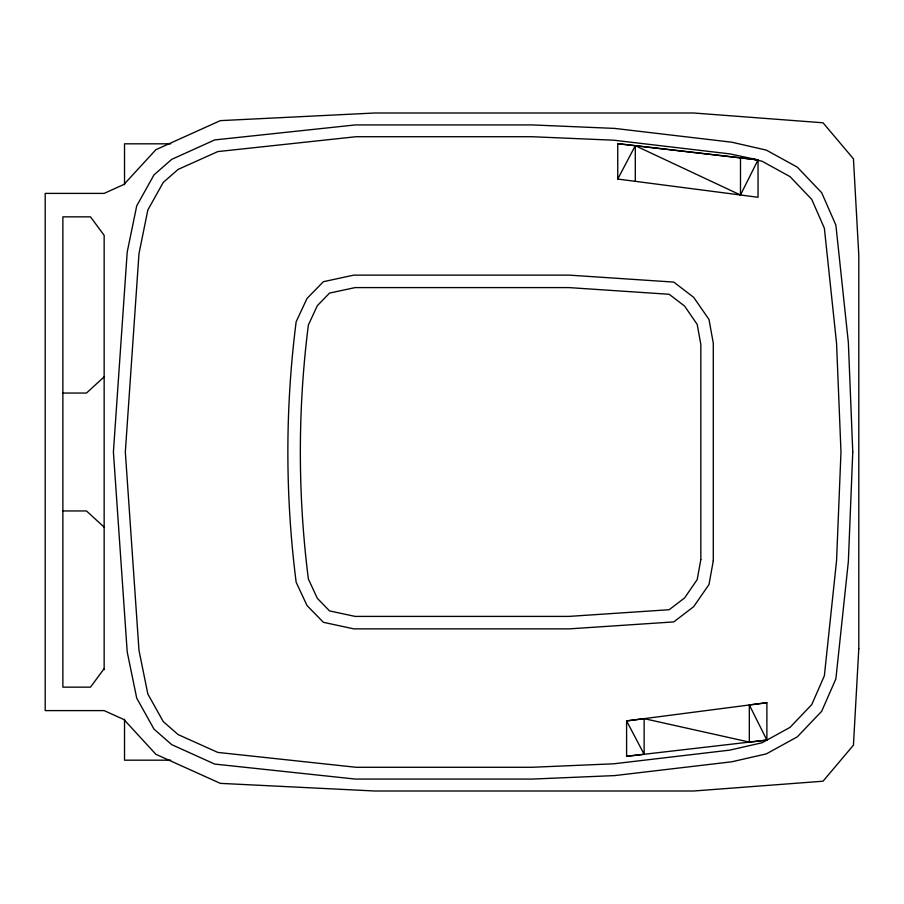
<?xml version="1.0" encoding="UTF-8"?>
<svg xmlns="http://www.w3.org/2000/svg" width="904" height="904" viewBox="0 0 904 904"><rect width="100%" height="100%" fill="white"/><g stroke="black" fill="none" stroke-linecap="round" stroke-linejoin="round"><path stroke-width="1.36" d="M617.748 143.679L758.038 159.895L758.038 197.275L617.748 179.06L617.748 143.679L635.297 145.691L740.489 195.004L758.038 159.895L729.765 153.872L613.726 140.199L531.993 136.719L356.063 136.719L217.785 151.589L178.122 169.41L163.251 182.405L147.838 210.01L138.99 253.561L125.328 452L138.99 650.439L147.838 693.989L163.251 721.595L178.122 734.59L217.785 752.41L356.063 767.281L531.993 767.281L613.726 763.801L729.765 750.128L762.061 742.76L790.062 727.358L811.769 704.578L824.369 675.763L836.562 560.672L840.98 452L836.562 343.328L824.369 228.237L811.769 199.422L790.062 176.642L762.061 161.24L753.879 159.364M617.748 179.06L635.297 145.691L758.038 159.895M104.152 668.666L90.49 687.153L62.884 687.153L62.884 216.847L90.49 216.847L104.152 235.334L104.152 669.762M104.152 376.832L86.468 393.048L62.884 393.048M644.145 718.646L626.596 720.917L626.596 756.298L644.145 754.286L644.145 718.646L749.326 742.094L766.886 740.082L766.886 702.702L749.326 704.973L749.326 742.094M766.886 702.702L626.596 720.917L644.145 754.286M626.596 756.298L766.886 740.082L749.326 704.973M170.72 143.815L124.526 143.815L124.526 184.721M62.884 510.952L86.468 510.952L104.152 527.168M170.72 760.185L124.526 760.185L124.526 719.279M740.489 157.884L740.489 195.004M635.297 145.691L635.297 181.331M852.766 452L848.347 561.61L835.884 678.847L821.679 711.279L797.294 736.862L766.343 753.879L731.777 761.789L614.663 775.587L532.264 779.078L355.396 779.078L214.7 764.072L171.692 744.636L153.996 729.099L136.719 698.148L127.204 651.92L113.407 452L127.204 252.08L136.719 205.852L153.996 174.901L171.692 159.364L214.7 139.928L355.396 124.921L532.264 124.921L614.663 128.413L731.777 142.21L766.343 150.12L797.294 167.138L821.679 192.721L835.884 225.152L848.347 342.39L852.766 452M858.8 648.699L853.444 745.178L823.024 781.214L693.718 791L374.685 791L220.327 783.361L155.872 754.286L123.984 719.584L104.152 710.601L45.2 710.601L45.2 193.399L104.152 193.399L123.984 184.416L155.872 149.714L220.327 120.639L374.685 113L693.718 113L823.024 122.786L853.444 158.821L858.8 255.301L858.8 648.699M700.826 559.599L697.21 579.566L684.611 597.917L669.197 609.714L568.978 616.404L355.125 616.404L329.531 610.912L317.338 598.324L308.366 579.023A1010.243 1010.243 0 0 1 308.366 324.977L317.338 305.676L329.531 293.088L355.125 287.596L568.978 287.596L669.197 294.286L684.611 306.083L697.21 324.434L700.826 344.401L700.826 559.599M713.29 560.796L708.996 584.515L693.718 606.629L673.762 621.907L569.373 628.868L353.78 628.868L323.372 622.302L307.021 605.556L296.162 582.244A1026.797 1026.797 0 0 1 296.162 321.756L307.021 298.444L323.372 281.698L353.78 275.132L569.373 275.132L673.762 282.093L693.718 297.371L708.996 319.485L713.29 343.204L713.29 560.796"/></g></svg>
